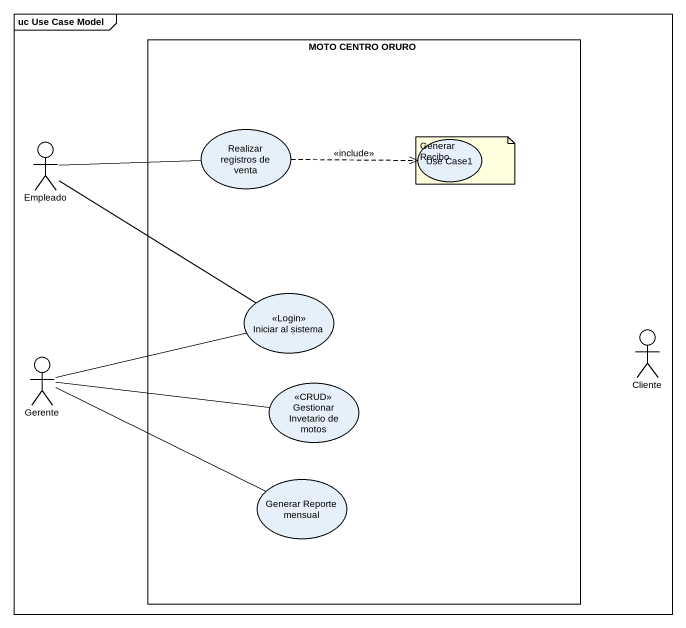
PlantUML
@startuml
mainframe uc Use Case Model
rectangle "MOTO CENTRO ORURO" as MOTO_CENTRO_ORURO {
  usecase "Realizar registros de venta" as Realizar_registros_de_venta
  usecase "Use Case1" as Use_Case1
  usecase "Iniciar al sistema" as Iniciar_al_sistema <<Login>>
  usecase "Gestionar Invetario de motos" as Gestionar_Invetario_de_motos <<CRUD>>
  usecase "Generar Reporte mensual" as Generar_Reporte_mensual
}
actor Empleado
actor Cliente
actor Gerente
Empleado -right- Realizar_registros_de_venta
Empleado -right- Iniciar_al_sistema
Realizar_registros_de_venta .right.> Use_Case1 : <<include>>
Gerente -right- Iniciar_al_sistema
Gerente -right- Gestionar_Invetario_de_motos
Generar_Reporte_mensual -left- Gerente
note as N1
  Generar
  Recibo
end note
@enduml
